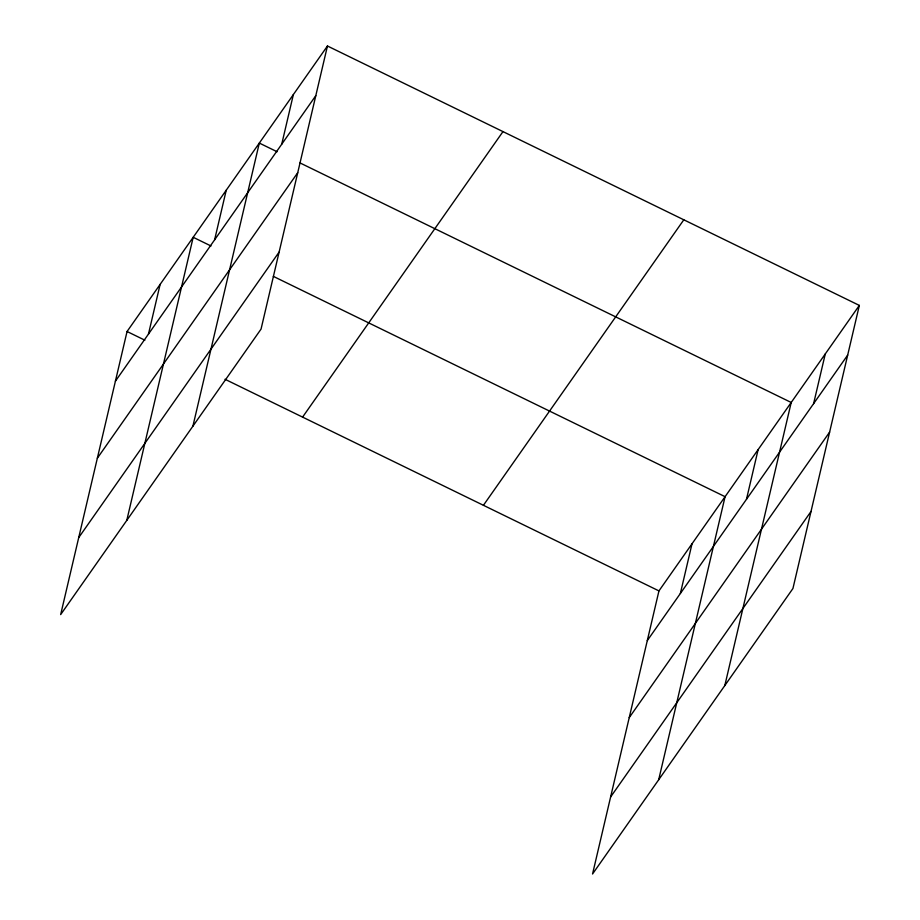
<?xml version="1.0" encoding="UTF-8"?>
<svg xmlns="http://www.w3.org/2000/svg" width="920" height="920" viewBox="0 0 920 920"><rect width="100%" height="100%" fill="white"/><g stroke="black" fill="none" stroke-linecap="round" stroke-linejoin="round"><path stroke-width="1.38" d="M327.451 46L127.063 331.499L60.662 614.594L261.05 329.096L327.451 46L859.337 305.405L792.936 588.501L592.549 874L658.95 590.904L859.337 305.405M148.465 334.086L160.126 284.395M126.787 520.375L193.189 237.291L210.99 245.973M214.601 239.867L226.251 190.175M192.912 426.167L259.313 143.071L277.127 151.754M281.727 144.221L293.377 94.53M680.363 593.492L692.012 543.8M658.685 779.78L725.075 496.685L273.32 276.368M746.488 499.272L758.137 449.581M724.81 685.572L791.211 402.477L300.012 162.92M813.613 403.627L825.274 353.935M115.402 381.19L315.79 95.691M97.336 458.217L297.723 172.718M78.729 537.579L279.116 252.068M302.588 417.105L502.975 131.606M483.425 505.298L683.813 219.799M647.3 640.596L847.688 355.097M629.234 717.623L829.621 432.112M610.615 796.973L811.003 511.474M127.063 331.499L144.865 340.193M224.998 379.27L658.95 590.904"/></g></svg>
